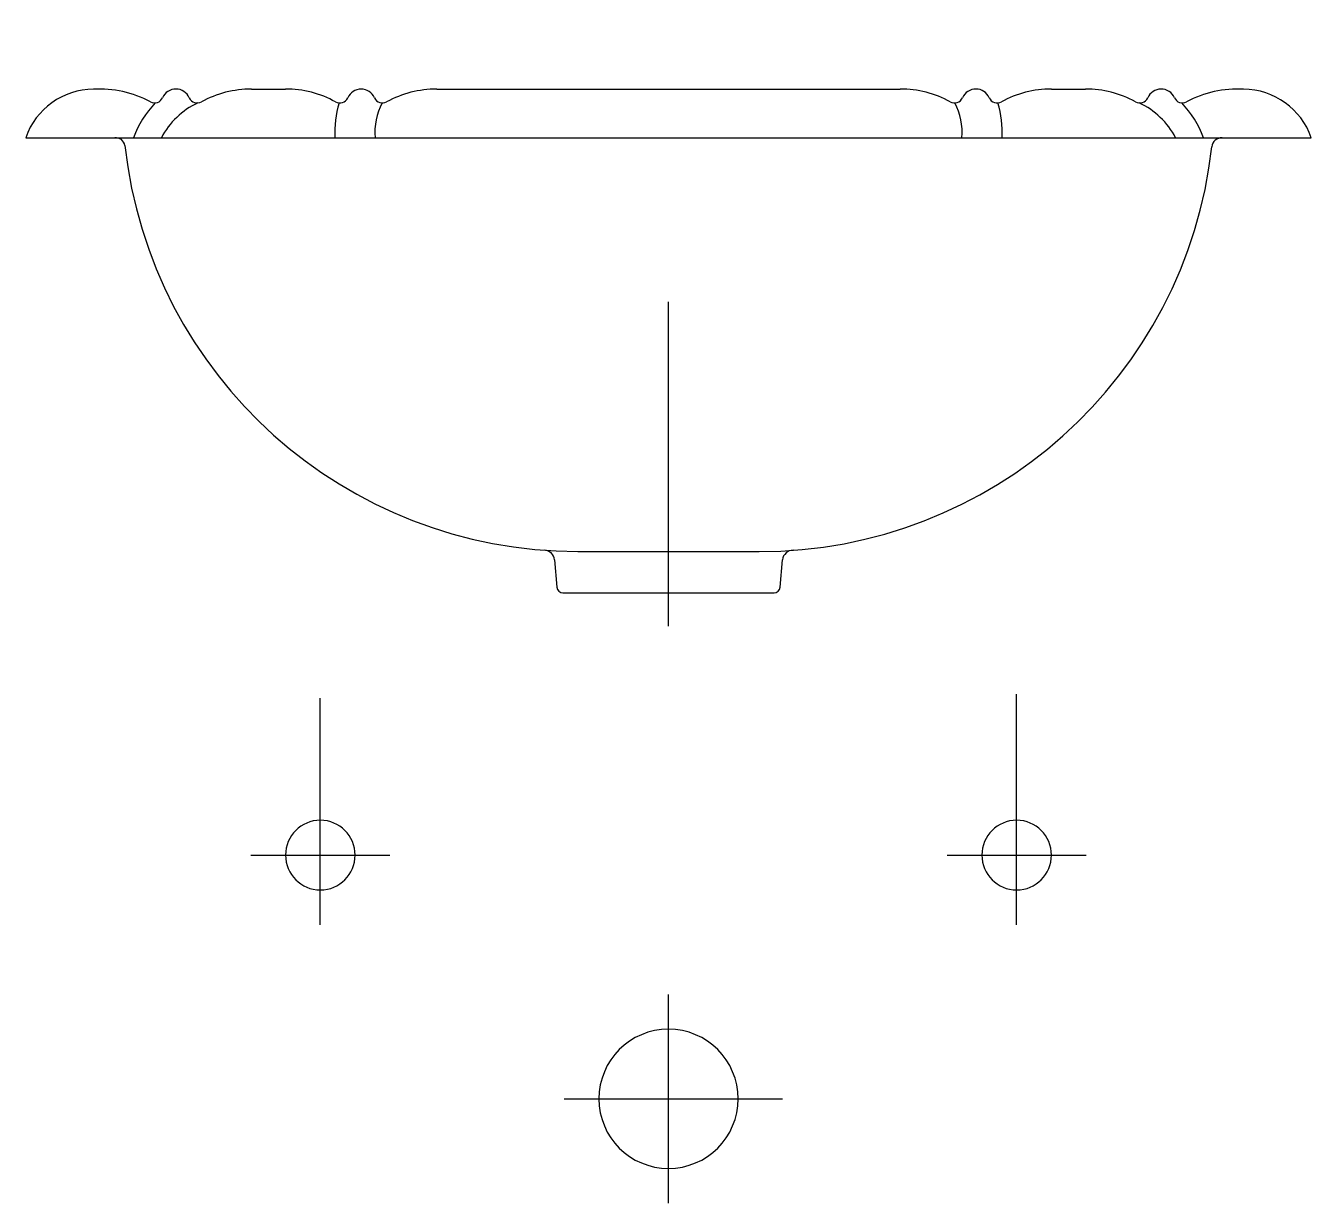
# Model space of a CAD drawing. Extents: x -695.06 to -694.664, y 637.406 to 637.769.
import ezdxf

# ---------------------------------------------------------------- set-up
doc = ezdxf.new("R2010")
doc.units = 0
doc.header["$LTSCALE"] = 0.300631
doc.header["$MEASUREMENT"] = 0
doc.linetypes.add('AXES', pattern=[0.54, 0.3, -0.08, 0.08, -0.08])
doc.linetypes.add('CONTINU', pattern=[0])
doc.layers.get('0').update_dxf_attribs({"linetype": 'CONTINUOUS'})
doc.layers.add('DECA_EIXOS', color=5, linetype='AXES')

msp = doc.modelspace()

# ---------------------------------------------------------------- linework, layer by layer
at = {"linetype": 'CONTINU'}
for points in [[(-695.03919, 637.74923, 0.319421), (-695.06007, 637.7343)], [(-695.02162, 637.74534, 0.14284), (-695.03919, 637.74923)], [(-695.00963, 637.74661, 0.651558), (-695.01788, 637.74662)], [(-694.99044, 637.7493, 0.125999), (-695.00589, 637.74534)], [(-694.96453, 637.74535, 0.126002), (-694.97995, 637.7493)], [(-694.95251, 637.74661, 0.651553), (-694.96076, 637.74661)], [(-694.93332, 637.7493, 0.125999), (-694.94877, 637.74534)], [(-694.77496, 637.74535, 0.126001), (-694.79038, 637.7493)], [(-694.76295, 637.74662, 0.65154), (-694.77119, 637.74662)], [(-694.74376, 637.7493, 0.126), (-694.75919, 637.74535)], [(-694.71785, 637.74536, 0.126001), (-694.73327, 637.7493)], [(-694.70583, 637.74662, 0.651536), (-694.71408, 637.74661)], [(-694.68451, 637.74923, 0.142836), (-694.70209, 637.74534)], [(-694.66364, 637.7343, 0.31942), (-694.68451, 637.74923)], [(-695.02017, 637.74502, 0.098957), (-695.02685, 637.7343)], [(-695.02162, 637.74534, 0.44106), (-695.01788, 637.74662)], [(-695.00702, 637.74502, 0.163629), (-695.01824, 637.7343)], [(-695.00963, 637.74661, 0.442263), (-695.00589, 637.74534)], [(-694.96344, 637.74502, 0.08442), (-694.96472, 637.7343)], [(-694.96453, 637.74535, 0.443165), (-694.96076, 637.74661)], [(-694.95251, 637.74661, 0.441793), (-694.94877, 637.74534)], [(-694.95019, 637.74501, 0.140374), (-694.95234, 637.7343)], [(-694.77496, 637.74535, 0.44426), (-694.77119, 637.74662)], [(-694.77137, 637.7343, 0.140376), (-694.77352, 637.74501)], [(-694.76295, 637.74662, 0.443384), (-694.75919, 637.74535)], [(-694.75899, 637.7343, 0.08442), (-694.76026, 637.74502)], [(-694.71785, 637.74536, 0.443136), (-694.71408, 637.74661)], [(-694.70546, 637.7343, 0.163624), (-694.71669, 637.74502)], [(-694.70583, 637.74662, 0.441017), (-694.70209, 637.74534)], [(-694.69686, 637.7343, 0.098954), (-694.70354, 637.74502)], [(-695.02948, 637.73193, 0.38098), (-695.03258, 637.7343)], [(-694.69113, 637.7343, 0.381025), (-694.69432, 637.73147)], [(-695.02948, 637.73193, 0.382677), (-694.88982, 637.6067)], [(-694.83389, 637.6067, 0.382678), (-694.69432, 637.73147)], [(-694.89703, 637.60414, 0.368368), (-694.90001, 637.60707)], [(-694.82339, 637.60708, 0.3956), (-694.82668, 637.60414)], [(-694.89629, 637.59566, 0.390069), (-694.89439, 637.59394)], [(-694.82932, 637.59394, 0.395085), (-694.82741, 637.59569)], [(-694.96922, 637.52382, 1), (-694.96922, 637.50235)], [(-694.96922, 637.50235, 1), (-694.96922, 637.52382)], [(-694.75449, 637.52382, 1), (-694.75449, 637.50235)], [(-694.75449, 637.50235, 1), (-694.75449, 637.52382)], [(-694.86185, 637.4594, 1), (-694.86185, 637.41646)], [(-694.86185, 637.41646, 1), (-694.86185, 637.4594)]]:
    msp.add_lwpolyline(points, format="xyb", dxfattribs=at)
for points in [[(-694.99044, 637.7493), (-694.97995, 637.7493)], [(-694.93332, 637.7493), (-694.79038, 637.7493)], [(-694.74376, 637.7493), (-694.73327, 637.7493)], [(-695.06007, 637.7343), (-694.66364, 637.7343)], [(-694.88982, 637.6067), (-694.83389, 637.6067)], [(-694.89703, 637.60414), (-694.89629, 637.59566)], [(-694.82741, 637.59569), (-694.82668, 637.60414)], [(-694.89439, 637.59394), (-694.82932, 637.59394)]]:
    msp.add_lwpolyline(points, dxfattribs=at)
at = {"layer": 'DECA_EIXOS'}
for points in [[(-694.86185, 637.58368), (-694.86185, 637.76883)], [(-694.75449, 637.49161), (-694.75449, 637.56273)], [(-694.96922, 637.49161), (-694.96922, 637.56151)], [(-694.9907, 637.51309), (-694.94775, 637.51309)], [(-694.77596, 637.51309), (-694.73301, 637.51309)], [(-694.86185, 637.40572), (-694.86185, 637.47014)], [(-694.89406, 637.43793), (-694.82668, 637.43793)]]:
    msp.add_lwpolyline(points, dxfattribs=at)

doc.saveas('drawing.dxf')
